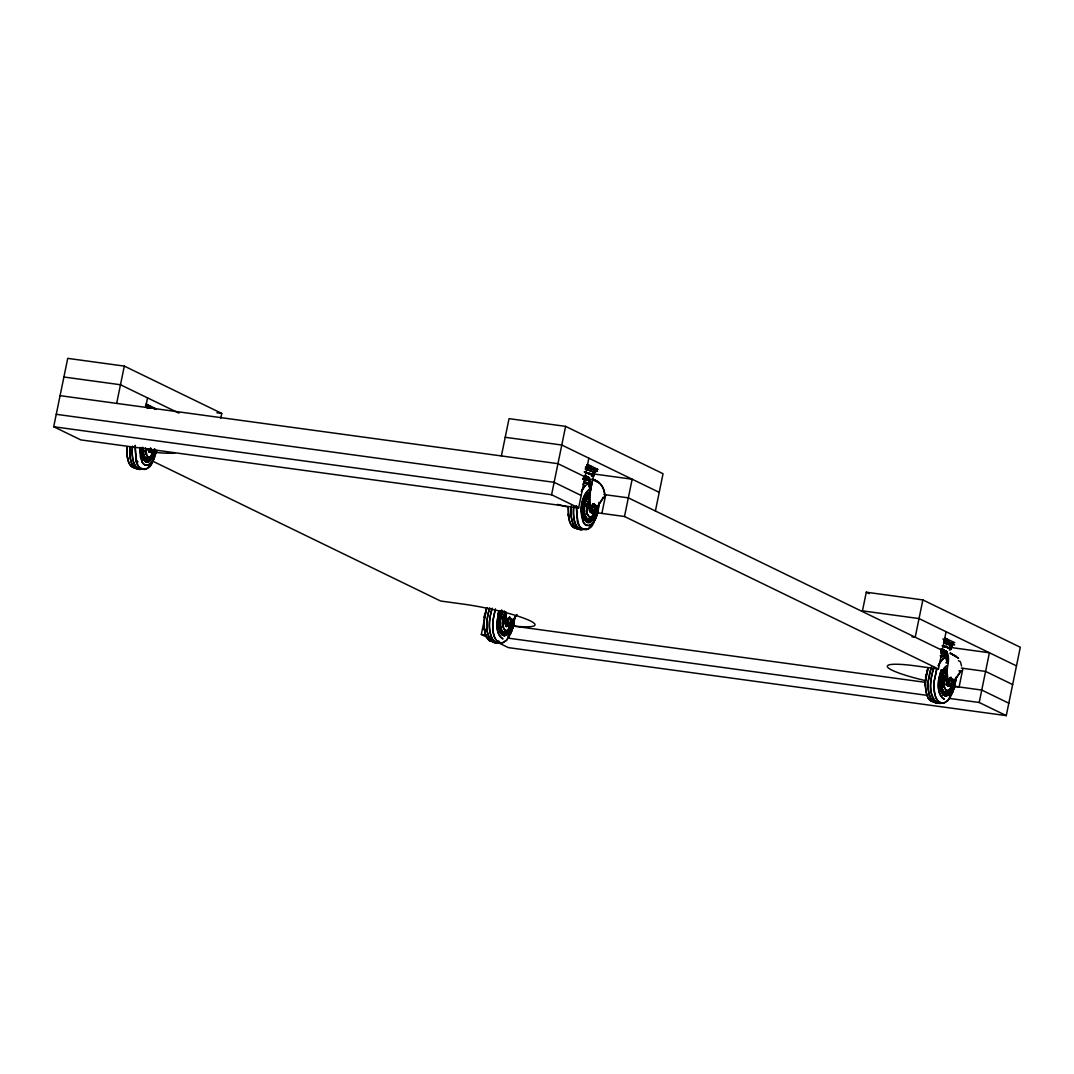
<?xml version="1.0" encoding="UTF-8"?>
<svg xmlns="http://www.w3.org/2000/svg" width="1074" height="1074" viewBox="0 0 1074 1074"><rect width="100%" height="100%" fill="white"/><g stroke="black" fill="none" stroke-linecap="round" stroke-linejoin="round"><path stroke-width="1.5" d="M484.28 620.342C484.092 627.323 483.891 642.024 493.919 641.675L489.543 640.923C481.447 632.116 483.783 618.194 486.884 607.669M592.043 478.923C600.581 481.219 605.333 488.804 604.769 497.477L603.118 497.893L594.365 511.586L593.157 512.795L591.68 512.607C585.76 501.719 594.029 488.079 588.941 477.326L584.457 475.93M925.573 680.634C925.332 687.682 925.251 702.732 935.629 701.926M959.351 670.753L962.022 671.035L960.371 671.438L951.618 685.131L949.201 686.34C939.683 677.479 957.592 652.079 941.388 649.381M592.177 509.532L592.553 510.647L592.647 504.31L594.271 504.243M142.386 452.221L142.278 450.583M499.638 625.766L499.705 626.545L499.531 624.826L500.618 630.062C500.309 628.948 504.136 636.305 506.928 632.398C500.726 635.003 509.465 631.15 505.223 633.11L503.666 633.19M953.309 680.607C952.665 692.824 941.656 699.657 940.931 685.83M129.739 447.334C129.645 454.678 129.283 468.157 138.895 469.271M571.046 507.613C570.952 514.97 570.576 528.448 580.188 529.549M513.103 620.181C507.398 651.931 491.409 626.666 501.719 609.992L501.128 611.2M597.238 505.8L595.922 513.036C599.896 493.57 594.607 530.475 585.666 521.226C580.859 514.07 582.39 504.203 585.76 496.725M951.551 690.609L954.41 680.473M502.457 620.06L503.223 616.369L502.35 624.075L503.021 627.632L502.578 625.256M508.042 622.088L508.083 620.584L508.297 623.417L508.552 617.631L506.727 624.061L509.224 617.443L508.364 619.215M591.881 510.123L592.311 506.203M595.842 507.626L594.875 505.854L595.855 506.901M943.764 680.339L944.516 676.66L943.643 684.353L944.328 687.91L943.871 685.534M142.278 447.348C140.345 451.953 141.553 462.773 148.373 461.927C148.883 457.457 155.153 454.678 154.777 448.999M588.982 492.402L587.545 493.839C585.075 501.598 581.195 511.358 586.297 518.957L586.901 522.139L589.68 522.219C590.539 517.507 596.956 514.057 596.271 507.908M583.706 507.035L584.511 502.296L583.84 509.237L585.182 497.947L584.981 501.867L585.867 499.45M139.862 450.382L142.238 462.37L140.345 456.92L140.023 447.388L139.902 449.026M581.155 510.66L583.531 522.649C579.061 511.667 580.457 495.611 590.593 488.267L585.612 493.141M581.195 509.304L581.974 502.981L584.954 494.349M592.7 504.243L591.506 508.405L592.056 505.277M591.506 507.774L591.975 505.492M592.096 507.076L591.68 509.6L592.056 506.847M598.849 504.485C598.124 511.989 596.634 521.427 589.465 525.522C597.157 520.93 598.54 510.553 598.93 502.31M925.157 682.393L925.278 685.991L925.238 680.057M928.178 667.961C925.05 677.654 923.882 688.877 928.379 698.315M499.665 626.384L500.001 617.389L501.034 614.878L499.786 622.571L500.659 629.364M594.217 504.149L592.929 504.028L592.11 506.915M941.442 687.629L941.254 678.943M142.909 453.805L143.298 459.471L141.406 449.469M584.001 514.741L583.826 514.043L584.592 519.749C581.423 511.063 581.947 498.846 589.371 492.389M499.92 621.94L500.659 616.409M129.873 446.945L129.927 456.396L131.914 463.981L135.149 468.304L139.016 469.298M143.017 447.509L143.473 454.436L145.326 458.115L148.964 458.611L152.709 453.537M571.247 505.706L571.234 516.688L573.207 524.26L576.443 528.596L580.322 529.589L582.538 528.784M499.611 620.517L500.162 617.04M584.175 504.001L583.746 506.713M499.504 622.504L500.135 617.255M940.797 682.796L941.16 679.05M949.228 681.507L949.846 677.909L948.892 680.084L950.812 677.332L950.53 678.11M595.895 508.351L595.493 510.244L595.922 507.989M142.547 448.945L142.627 447.63L141.822 455.108L142.171 448.771M507.908 621.537L507.626 625.659L507.921 621.577L508.123 623.833L508.203 622.705M949.107 683.198L948.933 685.937L949.215 681.869M498.658 622.893L501.008 611.455L499.343 616.932L498.698 624.719M499.96 620.007L499.88 621.094L501.37 612.824L502.578 611.294M939.992 684.997L940.649 677.224L943.012 670.27M954.41 680.634L954.491 679.345C947.362 717.486 930.097 678.969 946.798 665.625M143.178 447.831L143.231 453.403L145.326 458.115L148.373 458.88L150.145 457.685L153.327 451.174M949.429 683.077L949.429 684.125L949.913 679.023L948.033 684.339L950.53 677.734M941.092 683.051L942.677 673.116L944.637 670.149M499.437 622.732L499.719 619.148L499.437 622.947L499.665 620.302M504.243 621.376L504.512 619.027L504.404 623.726M595.654 505.666L595.13 509.559L595.439 504.699L595.654 505.666M597.157 506.928L596.661 510.123M940.743 683.01L941.012 679.426L940.73 683.225L941.012 680.164M941.67 677.721L942.328 675.157L941.186 681.372L942.636 674.485L944.664 670.592M505.706 633.123L503.921 633.271C499.665 631.123 499.786 625.377 499.88 621.175M944.113 693.012L941.697 688.689L941.186 681.466M497.598 618.087C496.926 625.001 495.987 634.935 502.994 638.949C494.201 632.989 496.926 619.591 499.504 610.945M514.876 616.704L513.144 627.605L508.163 636.936L513.144 627.605L514.795 617.631M956.169 676.982L954.437 687.884L949.456 697.214L954.437 687.884L956.088 677.909M508.808 623.148L508.794 624.101M950.101 683.426L950.101 684.393M503.438 632.922L505.035 633.002L507.559 631.176M595.667 509.626L594.969 515.708L596.03 507.237M944.731 693.213L948.167 692.717L945.335 693.576L942.677 691.535M143.433 456.504L145.594 461.86L148.373 461.927L152.508 457.766L153.824 451.12M591.116 521.36L593.815 518.044L595.117 511.399M512.352 619.819L512.043 622.558L512.365 620.504M939.965 683.171L942.314 671.747M953.645 680.097L953.336 682.836L953.658 680.782M583.759 506.619L586.162 498.846L588.888 494L585.129 501.491L587.545 493.839L585.088 498.081M499.947 617.845L501.37 612.824M511.828 620.53L510.58 622.652L510.499 619.523L511.694 619.537L510.835 619.107L510.445 622.558L511.815 620.168L511.13 624.276L507.854 629.968L509.103 628.424M588.297 508.029L588.552 505.773L588.364 506.982M595.533 508.23L595.708 506.78M949.376 680.366L949.268 680.943M513.909 622.584L514.245 619.779M955.256 682.487L955.551 680.057M150.494 449.644L150.682 448.073M149.81 461.082L152.508 457.766L153.77 451.644L153.005 452.543M591.787 509.935L592.029 507.962L592.445 510.781L594.029 509.828M589.049 519.735L593.17 516.406L593.815 518.044L595.023 510.727M150.575 449.831L150.709 448.435L150.951 449.16M499.987 620.557L502.833 611.146L502.176 612.207M941.522 679.063L944.435 670.82M484.24 617.563L486.092 610.019M925.533 677.855L927.399 670.297M484.293 620.181L486.817 607.897M925.587 680.473L928.111 668.176M588.968 478.266L587.814 479.205L586.605 477.353L584.954 479.326L586.86 479.393L586.592 477.218L587.76 479.246L583.558 479.152L589.519 479.393M949.255 681.198L949.376 682.608M941.455 649.112L946.744 652.656L946.691 651.488L945.899 652.119L941.186 650.871L946.61 653.167L942.073 650.777L945.026 650.669L941.911 650.159L943.643 649.851L943.684 651.274M153.582 450.556L153.018 452.718L153.716 450.436M508.136 622.423L507.962 623.618L508.378 622.678M949.429 682.715L948.986 683.346M510.043 627.847L509.707 628.652M953.148 681.896L949.966 690.743L952.531 683.118M507.613 619.859L507.465 621.9L507.935 618.812M593.157 503.907L592.915 505.102M948.973 680.097L948.772 682.178L949.241 679.09M484.119 617.872L484.669 614.435M925.6 677.009L925.976 674.727M945.63 680.446L945.818 679.318M954.383 680.835L953.121 686.716L949.765 693.509L945.509 696.019L942.918 694.771L945.509 696.019L947.765 695.267M509.264 622.974L508.754 625.954L509.277 623.095M941.106 682.863L941.697 688.689L943.133 691.992L945.805 693.629L948.221 692.69L944.784 693.482C940.905 691.468 949.268 694.462 943.778 692.999M941.697 677.613L942.677 673.116M942.234 649.985L941.495 650.683L943.885 651.045L943.643 652.294L945.039 652.791L942.073 650.777M509.116 617.483L509.157 618.06M151.877 456.114L152.508 457.766L154.32 449.442L152.347 455.215M155.247 449.697L153.663 455.43L154.2 449.966M583.397 503.679L585.048 498.188L582.699 509.747L584.014 506.74M585.639 499.504L587.545 493.839L585.048 501.706M588.847 458.182L578.644 507.908L80.765 439.884L53.7 426.74L67.729 358.367L124.316 366.1L221.741 413.423L220.788 418.095M116.65 403.394L124.316 366.1M145.634 407.221L147.554 397.89M143.446 455.913L145.755 459.256L143.835 457.551L145.084 458.759L145.594 461.86L146.077 459.511L143.07 455.873L145.057 458.96L144.292 458.155M153.501 451.362L153.81 449.831M154.428 450.301L151.971 455.644L149.111 457.349L146.641 455.497L145.54 448.288M501.383 455.953L509.036 418.645L565.609 426.378L663.047 473.715L655.395 511.009M488.845 638.131L481.327 634.466L483.877 622.034M507.962 618.758L508.056 618.288M510.754 624.907L511.076 623.376L509.076 628.975L506.807 631.754L504.512 632.599L502.578 631.66C498.524 625.793 500.041 617.617 502.86 611.549C500.403 617.402 498.846 624.544 501.733 630.532L504.512 632.599L506.216 632.156L509.559 628.035M578.644 507.908L551.58 494.752L565.609 426.378M585.075 498.161L582.699 509.747L583.665 506.512M584.699 503.142L584.229 513.547L586.699 518.541L588.686 519.037M604.769 497.477L603.333 497.611L593.788 512.325L592.526 512.956L590.687 510.58L589.465 495.329L592.687 479.608C601.131 481.38 605.092 489.476 604.769 497.477L603.064 497.316M584.363 516.097L586.35 519.024L586.901 522.139L587.384 519.789L584.726 516.728L587.424 519.843M595.399 508.754L595.708 507.21M596.406 507.237L593.278 515.923L589.492 517.399C585.035 512.942 586.471 505.169 588.914 499.947M597.332 512.754A51.203 6.686 11.6 0 0 601.87 513.412L605.696 494.765M946.1 631.727L938.448 669.021L624.491 516.5L632.156 479.205L593.358 473.916M497.866 642.507L508.391 647.622L1006.271 715.633L1020.3 647.26L922.861 599.923L866.288 592.204L862.462 610.851L919.035 618.57L1016.474 665.907M922.861 599.923L915.209 637.218L911.974 636.775M949.255 679.05L949.349 678.567M951.752 685.937L949.148 690.246L951.027 687.937L952.933 682.097M962.948 668.31L959.122 686.957A51.203 6.686 11.6 0 1 954.585 686.299M1006.271 715.633L979.206 702.49L989.409 652.764L950.611 647.461M155.233 449.831L154.629 452.745L155.368 449.845M589.465 495.329L593.6 475.339L586.619 472.479M145.594 461.86L146.104 459.524L144.735 458.746M586.901 522.139L587.397 519.803L589.639 519.897L591.761 517.896M510.888 624.397L509.868 627.391M594.701 511.882L595.09 510.325M512.822 627.632L513.533 624.652L512.996 626.921M593.009 505.022L593.479 503.8L591.653 506.592L592.298 506.23M948.517 640.198L945.644 638.721M149.111 405.663C152.387 407.596 143.835 403.394 148.266 405.301M591.264 466.653L586.686 464.653M511.023 625.189L511.6 622.893L510.231 627.444L510.66 625.135M952.437 684.554L952.88 682.742M153.26 452.49L153.877 450.731M595.936 507.317L593.667 514.634L594.083 513.641M497.933 616.248L499.611 610.556M594.58 511.909L594.889 510.848M592.445 509.506L592.016 507.438L592.19 510.593M593.949 514.03L594.298 512.822M594.244 470.922L593.318 469.58L585.894 467.177M943.106 658.684L939.173 663.625M588.74 494.604L586.203 498.779L587.545 493.839L585.894 499.692L587.706 496.564L586.216 498.954M592.606 505.411L593.009 503.988M941.885 675.358L944.046 670.485M152.642 453.752L152.508 457.766M509.613 617.644L509.761 617.12M592.861 516.285L594.271 514.178L593.278 516.245L593.815 518.044M950.906 677.936L951.054 677.399M584.82 501.545L585.249 500.054M592.136 510.526L592.432 509.573M511.331 624.142L509.237 629.498L506.928 632.371M585.773 499.907L583.947 507.908L584.229 513.547M948.302 679.238L948.221 682.809L948.396 679.144M489.677 607.817C486.522 618.637 483.152 636.882 495.06 642.789M492.228 608.166C489.073 617.617 488.187 628.183 491.623 637.674C490.912 642.265 503.934 644.682 494.953 642.198C487.019 633.579 489.019 620.02 491.785 609.602M495.409 608.837L492.845 621.121L495.087 610.139M936.703 669.115L934.138 681.399L936.81 669.115M950.235 645.393L950.114 644.252M512.15 629.539L510.835 633.284L511.828 630.841M953.444 689.817L952.128 693.562L953.121 691.119M152.964 451.349L153.327 450.274M593.546 513.788L593.949 512.768M595.372 510.875L593.64 515.507M583.813 477.272L588.646 478.574L587.679 476.722L586.431 476.413L586.082 477.447L589.505 479.313M584.887 501.37L585.209 500.377M593.398 503.827L593.184 504.995M156.348 409.301L155.314 409.288L156.186 408.885M489.234 609.253C486.535 619.899 483.756 635.58 494.228 642.735L496.269 642.843M498.081 613.858L498.994 611.281M597.641 469.58L596.607 469.566L597.493 469.163M594.11 513.547L593.439 515.198M926.795 671.425L927.56 669.263M152.535 454.02L150.588 456.423L152.468 453.966M498.108 613.751L499.034 611.187M508.472 618.758L508.069 622.316M589.049 499.585L587.116 504.941L587.129 513.681L589.935 517.561L593.721 515.319M508.485 629.847L506.767 631.955M592.445 516.769L595.117 510.11C593.841 513.493 592.929 518.769 588.552 519.333L586.619 518.393C582.283 511.694 583.961 501.947 588.646 495.826C585.075 500.309 581.746 511.922 586.619 518.393L589.68 519.158L592.579 516.567M949.752 690.233L946.301 693.28M592.257 517.037L594.352 512.674M502.296 611.683L501.008 614.972L502.404 611.482M586.203 498.779L589.129 494.658M942.314 675.251L945.55 669.33M153.22 460.598L154.589 457.215L153.273 460.155M594.526 520.877L595.895 517.507L594.58 520.447M501.169 613.643L501.558 612.717M942.475 673.922L942.851 672.995M595.171 511.009L592.499 516.688M949.631 647.3L949.98 643.111M585.37 500.927L585.692 500.189M152.105 462.787L152.615 461.632C149.42 473.5 135.069 469.915 135.915 458.209C134.492 423.921 134.129 469.07 140.815 468.533L144.601 469.513L146.762 468.734L150.843 464.639M593.398 523.065L593.922 521.91C590.713 533.778 576.376 530.194 577.208 518.487C575.785 484.199 575.422 529.361 582.121 528.824L585.894 529.791L588.069 529.012L592.15 524.918M941.495 651.556L941.992 653.086L945.201 652.643C950.154 653.354 940.811 653.247 943.522 653.247L943.912 652.374L946.879 652.952L942.354 650.871M595.372 471.311L597.466 471.271L586.954 466.062M142.036 456.625L142.587 455.497M592.915 516.191L593.627 514.741M509.774 627.041L511.13 624.276M943.106 672.982L946.06 668.109M509.6 628.76L510.888 626.317L508.66 630.451L510.002 627.941M510.244 630.331L513.197 619.067L511.882 626.303L507.076 634.627M585.706 498.967L586.78 497.557M950.893 689.052L952.182 686.608L950.53 689.468L948.624 690.998L946.744 690.944C942.086 686.367 943.831 678.459 946.301 673.13C943.898 678.406 942.328 685.83 946.315 690.689L949.107 690.757L951.309 688.219M585.786 498.954L586.592 497.41M509.143 636.627L506.619 640.158L502.847 642.802C492.644 643.635 492.483 628.652 492.791 621.604C492.563 628.948 492.456 641.997 501.853 643.058L506.243 640.547L509.358 636.332M509.855 635.298L510.486 634.143M593.868 514.218L591.895 516.701M938.058 665.813L938.676 664.658M939.401 663.329L943.039 658.751M950.436 696.905L947.912 700.436L944.153 703.094C933.937 703.913 933.776 688.944 934.098 681.896C933.856 689.226 933.749 702.289 943.147 703.336L947.536 700.839L950.651 696.61M951.161 695.576L951.779 694.422M592.311 516.93L593.801 514.164M942.354 671.626L944.798 667.384M585.894 498.497L586.444 497.611M587.223 496.349L587.934 495.852M154.481 448.959L151.219 452.664L149.326 449.523M945.926 673.277L946.825 671.935M947.778 692.676L950.53 689.79M586.82 496.9L587.559 495.799M583.424 477.447L585.706 477.675L586.86 479.393L587.948 479.071L583.222 479.125L586.552 477.245M147.769 459.457L149.501 458.41M591.492 469.07L591.908 468.492L588.794 467.042M587.8 495.772L586.834 497.074L587.975 495.544M590.284 519.078L591.613 517.91M153.018 450.583L153.542 449.885L152.964 450.624M585.035 485.864L581.41 491.234L585.035 485.864L588.364 483.649M594.325 510.862L594.835 510.163L594.258 510.902M950.168 689.736L946.288 693.536M942.636 650.978L945.899 652.119L946.691 651.488M592.499 512.15L591.25 512.781L589.707 511.399L588.122 494.389L589.411 510.418L590.136 512.15L591.868 512.62L593.09 511.412M594.486 504.619L594.701 505.304M943.871 646.024L951.255 649.246L949.389 649.904M947.644 681.131L948.825 683.252M949.55 685.856L948.208 686.286L946.798 684.474L945.375 667.934L946.664 683.963L947.389 685.695L950.409 686.34L961.311 670.847M593.439 475.742L584.82 472.292L592.177 474.681L593.412 475.567L592.714 476.131C595.345 473.621 585.813 472.775 584.189 471.889M586.847 497.463L588.794 495.289M506.472 631.499L507.559 630.29L506.807 631.136M510.11 627.901L507.814 630.478L505.022 630.398C501.034 625.538 502.511 618.114 505.008 612.851C502.605 618.194 500.793 626.088 505.451 630.666L507.317 630.707L509.237 629.189M947.241 692.891L948.866 691.455M152.427 455.04L150.548 456.933L148.642 457.282L146.977 456.047L145.406 447.737M150.467 457.618L148.333 459.605L146.453 459.645M153.072 451.295L151.85 452.516L150.373 452.315L149.219 449.133M586.968 496.604L587.76 495.812M593.64 503.827L592.647 505.29L593.425 504.847M586.431 476.413L588.646 478.574L584.699 476.467L586.431 476.413L587.72 477.393L587.116 477.957L583.907 477.299L588.659 479.742L588.982 478.521M583.732 483.662L588.619 482.575M148.736 459.014L150.253 457.672M947.255 690.676L948.463 689.602M945.926 653.287L943.912 652.374L941.522 652.791L946.342 652.63L941.374 652.938L946.61 653.167L943.281 650.414M593.304 510.66L592.445 510.781M950.826 648.911L943.496 646.118M590.096 519.225L590.807 518.688M946.838 662.296L945.966 662.9L947.12 662.202M146.386 459.632L148.427 459.296L148.373 461.927L145.957 459.524M589.196 519.668L588.002 519.803L588.78 519.735M506.472 634.989L504.216 635.741L501.625 634.479L500.054 631.874M948.1 691.414L948.852 690.582L946.637 692.462M143.084 469.096C131.86 471.285 131.686 453.59 132.464 446.113C132.008 454.154 131.484 464.988 139.513 469.539L143.782 468.855M583.222 479.125L586.605 477.353L584.175 477.594M582.82 484.199L585.451 482.656L589.451 482.857M585.612 528.663C573.932 533.845 572.509 513.882 573.758 506.391C573.301 514.433 572.791 525.28 580.819 529.818L585.088 529.133M499.021 641.581L496.886 642.628L498.497 642.051M589.733 519.588L589.68 522.219L588.445 520.071L587.022 519.749L589.639 519.897M504.995 633.244L506.847 632.452M499.866 625.055L501.84 631.713L504.538 633.324M945.805 693.629L944.274 693.294M950.705 649.287L949.966 649.676C951.618 647.367 943.925 646.817 942.073 645.836L948.235 647.703L950.154 649.448M136.505 468.143C126.839 468.103 126.678 454.342 127.014 446.905C126.705 453.94 126.853 468.922 137.069 468.089M946.677 656.899L943.187 658.617L946.1 657.181M504.216 635.741L507.035 634.653M948.423 640.386L945.899 638.802M940.582 655.811L943.334 655.771M935.226 701.953L930.849 701.201L928.419 698.382M939.992 703.443C926.379 699.107 930.352 678.271 933.95 667.397C930.312 678.419 927.882 693.079 936.246 702.49L940.112 703.483M585.37 478.145L584.283 478.4L584.404 477.621L586.86 479.393M594.043 470.962L593.318 469.58L585.397 467.069M959.377 670.968L960.304 670.74M943.885 651.045L944.113 652.952L941.415 652.777L946.221 653.032L941.522 652.791M585.37 480.105L589.384 480.534M942.623 653.65L946.637 654.079M147.393 458.759L145.406 458.262L147.527 458.786M147.245 459.793L148.454 459.578L146.104 459.511L148.373 461.927M592.136 476.359L593.882 476.037L593.6 475.272L589.545 473.54M953.242 642.601L952.302 642.601M587.693 519.91L588.579 519.776M146.789 459.739L148.333 459.605M493.758 640.802L490.63 639.621M940.166 655.852L946.718 656.402M584.363 478.172L585.531 479.152L584.269 479.246L584.229 478.011M505.586 633.163L503.021 632.801L504.981 633.016M589.411 479.554L583.128 479.326M588.592 479.716L586.27 479.407L589.049 479.608M585.155 476.735L587.72 477.393L584.444 476.963L588.646 478.574L583.894 477.581M591.599 476.225L593.868 475.5L584.968 472.265L587.411 472.896M593.425 473.178L594.177 473.151M586.471 479.501L584.269 479.246L588.659 479.742L583.343 479.286L587.612 479.769M941.777 652.831L946.61 653.167M584.968 480.091L589.465 480.172M942.22 653.65L946.718 653.717M943.522 653.247L945.389 652.979M494.215 640.816L491.758 640.359M935.051 701.08L933.064 700.637L934.836 701.107M940.824 652.697L944.113 652.952L941.656 651.166M952.651 644.494L951.148 644.293M595.546 471.325L596.956 471.446M941.106 652.643L944.865 653.314L943.912 652.374M941.992 652.898L942.985 653.193M584.86 479.098L585.733 479.192L583.504 478.856M945.67 653.005L941.079 652.482L945.12 652.979M585.182 477.124L587.72 477.393M588.377 479.716L584.162 479.232M941.401 652.643L944.113 652.952L940.824 651.878M959.27 670.713L962.022 671.035L961.069 670.847M952.625 644.87L954.652 644.776M63.903 377.014L120.489 384.747L178.942 413.141M505.21 437.293L561.783 445.025L659.221 492.362M216.894 412.765L221.741 413.423M60.077 395.662L557.956 463.673L585.021 476.829M56.251 414.309L554.13 482.32L581.195 495.476M604.071 494.55L628.33 497.853L942.274 650.374M53.7 426.74L551.58 494.752M583.464 509.063L583.115 515.399L583.853 509.626L584.431 515.144L587.384 519.789M601.87 513.412L624.491 516.5M142.211 451.335L143.03 454.315M152.615 453.846L151.622 455.9M585.37 517.977L587.236 519.561L585.505 517.883M586.78 519.574L586.404 519.078M950.678 653.193L958.585 658.241L949.94 653.153L956.222 656.201M961.337 668.095L985.583 671.411L1012.648 684.554M938.448 669.021L915.813 665.92A51.203 6.686 11.6 0 0 887.554 667.075A51.203 6.686 11.6 0 0 925.479 680.648M512.083 625.9L925.332 682.339M953.537 686.192L981.757 690.058L1008.822 703.201M509.237 629.498L506.888 631.995L508.083 631.203M941.992 689.75L941.495 688.702M943.657 692.636L942.395 691.388L944.637 693.348M502.968 633.002L504.418 633.324M481.327 634.466L486.307 635.15M507.881 638.104L927.748 695.455M949.322 698.409L979.206 702.49M583.934 479.179L585.518 479.635M950.946 644.266L952.839 644.346L951.067 643.823M586.914 482.508L584.055 482.078L586.485 482.709M952.195 681.695L952.853 678.862L952.786 681.775L951.913 681.601M941.186 649.34L943.643 649.851L942.005 649.475M594.204 468.439L595.184 468.68M152.911 408.16L154.549 408.63L153.891 408.388M588.821 519.078L586.699 518.541L585.236 516.527M504.646 632.304L502.189 631.391M944.395 646.172L950.893 649.032M948.785 683.185L947.724 682.057M946.288 656.603L943.737 655.946L940.811 657.288L944.059 655.905L945.389 656.845M504.122 635.741C499.974 634.882 499.182 629.606 498.752 626.075M499.41 641.567L498.108 641.232L498.967 641.554M583.128 478.507L585.531 479.152M940.797 649.246L946.744 651.394L947.792 663.155M149.125 408.174L146.333 407.382L148.668 408.053M946.758 646.186L946.006 645.944M585.088 476.091L589.693 478.172L590.539 489.61M940.743 650.71L944.1 652.187M586.928 464.72L591.304 466.666M588.364 477.299L586.847 476.802L588.807 479.205L589.357 487.287L588.552 478.36L587.559 477.138M585.37 477.474L588.646 478.574M944.382 640.171L949.537 642.695L946.046 640.587A10.445 1.369 11.6 0 0 944.408 640.091M945.039 652.791L943.643 652.294L943.563 651.166M134.505 466.814L135.364 467.136M946.798 647.085L951.255 649.246M145.473 405.704L150.629 408.187L147.5 406.764M943.831 692.77L945.254 693.348M502.538 632.492L503.948 633.069M946.234 652.066L941.119 649.689M584.243 477.138L587.129 478.413L586.592 477.218M144.896 458.638L145.943 459.283M866.288 592.204L869.282 593.654M587.357 464.263L597.735 469.311M944.623 637.822L954.746 642.708M942.851 638.949L954.37 644.548M586.766 465.995L591.908 468.492M943.992 639.527L949.027 641.97M587.263 519.803L585.974 518.97M585.263 524.756L589.25 525.562L586.229 525.387L583.692 522.863L584.9 524.421M146.064 403.985L156.442 409.019M152.28 460.961L440.568 601.01L463.203 604.098A51.203 6.686 11.6 0 1 528.368 619.993A51.203 6.686 11.6 0 1 513.01 625.941M143.956 464.478L147.944 465.284L144.936 465.109L142.399 462.585L143.594 464.143M958.411 660.644L960.424 661.745L961.539 666.028M944.1 650.347L946.06 652.75L946.61 660.832L945.805 651.905L944.811 650.683M584.659 476.762L587.129 478.413L586.229 477.702M949.376 642.265L948.315 641.554A10.445 1.369 11.6 0 1 949.174 642.091M592.378 473.755L593.64 474.775M503.344 633.056L501.383 631.029M144.037 457.645L145.218 459.162M573.395 525.011L574.174 525.911M591.049 467.996L591.962 468.976M943.804 691.911C949.711 694.516 938.743 689.951 941.321 686.044M585.706 477.675L586.243 478.44M592.096 510.499L591.492 507.921M583.961 514.271L583.679 512.446M142.788 454.383L143.017 455.255M588.539 520.084L589.68 522.219M127.833 458.007L128.397 459.135M584.377 516.151L585.102 517.775L584.739 516.205M137.579 461.243L137.902 461.941M506.418 621.779L506.713 622.423L506.351 620.839M941.361 692.153L942.918 694.771L941.012 691.374L940.045 686.353M501.343 630.237L499.947 623.215M143.352 456.477L143.768 457.43M948.678 685.87L946.718 668.874M941.2 687.736L940.878 685.964M143.043 455.779L142.224 451.402L145.057 458.732L143.137 454.852L142.56 449.348L142.573 451.389M568.884 517.319L568.307 507.183C568.092 514.164 568.025 528.462 577.799 528.421C570.509 529.388 568.777 519.319 568.28 513.842M136.291 461.256L136.948 463.001M941.952 690.152L941.348 688.219L941.844 689.857M500.645 629.874L499.96 627.605L500.672 629.968M940.891 686.407L941.697 688.689M144.091 456.678L142.654 450.53M584.337 514.594L584.592 519.749L584.551 515.453M945.711 684.017L945.966 685.011M484.347 628.666L484.924 630.881L484.387 628.223M569.139 518.286L568.28 514.567M147.944 448.959L149.085 452.141L151.206 451.872L148.843 451.872L148.051 449.482M142.667 453.993L142.359 451.617M591.506 508.606L592.016 507.344L592.083 508.821M511.56 618.584L511.64 619.282M142.587 449.979L142.923 453.255M505.679 611.885L506.646 623.846L507.371 625.592L509.116 626.061L516.903 614.543L510.325 624.84L507.895 626.048L506.485 622.678L505.653 611.724M504.458 612.328L505.371 623.672L506.096 625.417L507.827 625.887L505.505 624.195L504.324 610.958M583.853 509.492L584.175 513.788M142.547 449.201L143.298 459.471L142.896 453.859M584.175 513.976L584.592 519.749L584.551 515.439M499.531 624.128L499.611 625.162M509.828 617.134L509.855 618.047M583.464 509.264L583.491 510.7L583.464 509.157M583.571 509.788L583.585 510.862M587.142 466.546A10.445 1.369 11.6 0 1 591.076 467.928M145.849 406.267A10.445 1.369 11.6 0 1 149.769 407.637M174.914 452.879A51.203 6.686 11.6 0 1 155.757 452.396M568.227 507.103A51.203 6.686 11.6 0 1 557.487 504.391M506.727 619.886L506.915 622.464L506.727 619.886M953.121 680.446C952.262 686.581 950.302 678.392 952.893 679.573C949.51 679.332 952.947 686.192 953.121 680.446M928.298 681.158C928.084 688.233 928.03 703.43 938.179 702.906L935.521 703.027C924.566 695.106 927.788 678.285 931.413 667.048L928.298 681.158M941.643 680.124L942.019 688.273L943.885 691.938L945.805 692.878L949.846 690.112L952.651 682.299C951.524 686.179 950.638 691.978 945.805 692.878L943.026 690.81C937.387 680.943 952.276 651.233 941.643 680.124M938.649 680.218C938.233 686.662 937.803 695.657 944.301 699.228C935.239 692.784 938.166 678.875 941.294 669.76L938.649 680.218M594.204 507.197L594.942 509.398L594.54 506.27L594.204 507.197M511.654 620.034C511.117 622.021 510.727 622.007 511.654 620.034M598.017 508.23L597.574 511.385L598.111 508.324M586.807 504.914L586.511 506.794L587.263 503.115L586.807 504.914M509.788 623.081L509.331 625.9L509.828 623.027M156.777 450.53L153.394 460.008L148.172 465.243L152.897 460.84L156.777 450.53M951.349 677.587L951.161 678.325L951.349 677.587M511.318 622.168L510.794 623.43L511.318 622.168M952.625 682.446L952.101 683.708L952.625 682.446M951.846 644.158L943.751 640.909L951.846 644.158M595.64 470.855L593.345 470.197L595.627 470.909M594.929 472.547L585.33 469.002L594.929 472.547M952.182 646.092L951.161 646.696L952.02 645.877L950.866 645.152L943.509 642.749L952.182 646.092M492.348 639.822L491.087 639.486L492.348 639.822M593.506 479.662L592.123 479.474L598.97 482.656L593.506 479.662M506.431 626.572L505.465 626.102L506.431 626.572M150.843 450.248L150.226 448.422L150.803 450.207M151.259 450.368L150.87 449.254L151.259 450.368M587.062 514.365L586.391 510.808L587.062 514.365M145.769 454.074L145.097 450.53L145.769 454.074M127.282 455.832L126.813 452.919L127.282 455.832"/></g></svg>
